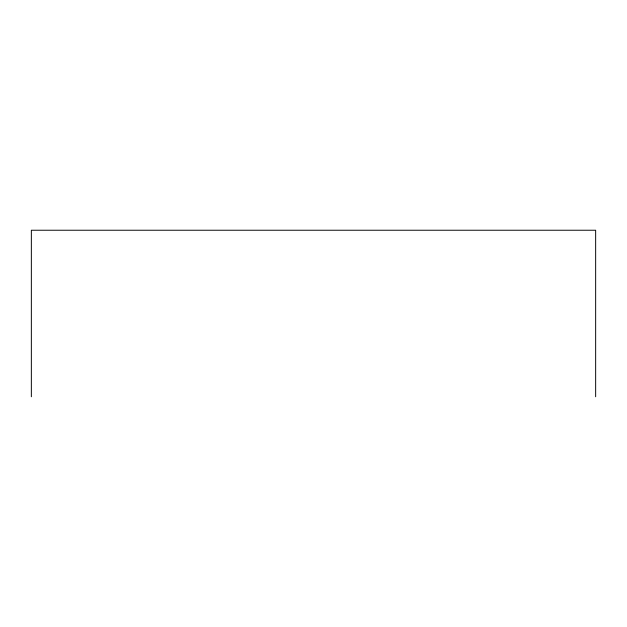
<?xml version="1.0" encoding="UTF-8"?>
<svg xmlns="http://www.w3.org/2000/svg" width="627" height="627" viewBox="0 0 627 627"><rect width="100%" height="100%" fill="white"/><g stroke="black" fill="none" stroke-linecap="round" stroke-linejoin="round"><path stroke-width="0.94" d="M595.65 396.766L595.65 230.234L31.35 230.234L31.35 396.766"/></g></svg>
